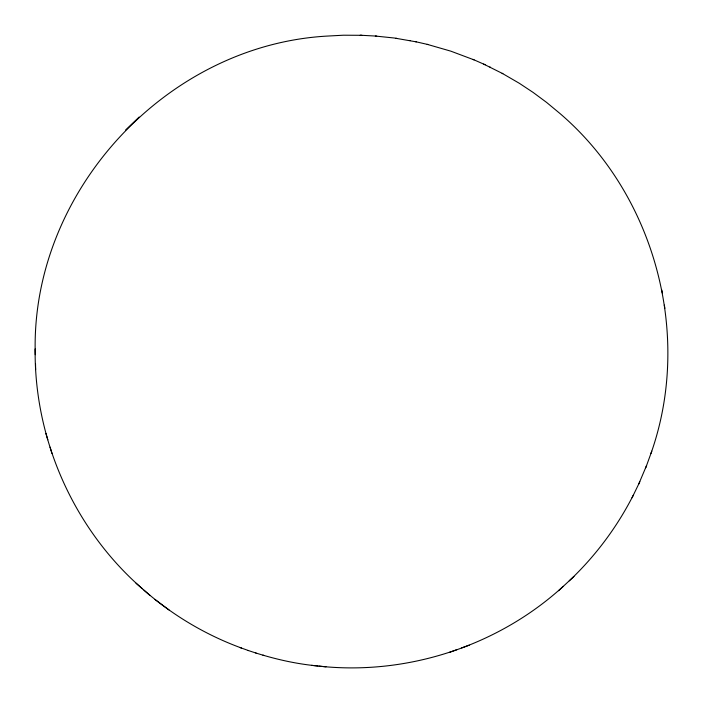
<?xml version="1.0" encoding="UTF-8"?>
<svg xmlns="http://www.w3.org/2000/svg" width="703" height="703" viewBox="0 0 703 703"><rect width="100%" height="100%" fill="white"/><g stroke="black" fill="none" stroke-linecap="round" stroke-linejoin="round"><path stroke-width="1.05" d="M35.273 354.707C30.088 193.22 165.214 45.581 326.517 36.117L343.416 35.212L361.922 35.308M650.978 453.417C692.763 335.217 655.029 194.555 559.597 113.201L546.582 102.41L533.129 92.436L519.368 83.314L502.109 73.288M638.711 484.103L646.602 465.43M645.758 467.767L651.786 451.15M569.237 580.845C595.256 556.31 617.006 527.197 633.227 495.334M632.076 497.742L639.835 481.748M139.115 117.058L125.644 129.976M319.065 666.136C406.852 675.68 498.093 645.978 563.244 586.346M558.542 590.731L573.964 576.434M449.551 652.331L456.871 649.686M461.634 647.938L469.252 645.178M375.332 36.046L394.286 38.015L416.308 41.864M360.208 35.22L376.729 36.117M255.725 652.955C275.892 659.344 296.666 664.001 317.747 665.961M311.543 665.346L325.999 666.831M409.612 40.51L410.253 40.625M395.894 38.252L396.756 38.401M427.178 44.342L450.834 51.161L474.077 59.878M415.429 41.662L427.758 44.474M262.922 655.134L264.135 655.539M248.168 650.477L256.12 653.105M143.974 590.186C172.56 615.213 205.812 635.002 241.507 648.052M240.285 647.648L248.581 650.591M483.638 64.087L502.847 73.674M473.031 59.412L485.211 64.773M489.877 66.987L490.43 67.268M154.924 599.431L169.036 609.976M35.15 348.934C34.06 439.375 74.043 529.438 142.393 588.763M136.013 583.191L149.906 595.379M45.906 433.435L47.813 439.77M50.08 447.161L51.96 453.409M661.787 289.944L662.314 292.966M664.326 305.102L664.889 308.345M35.519 363.785L35.642 369.602"/></g></svg>
